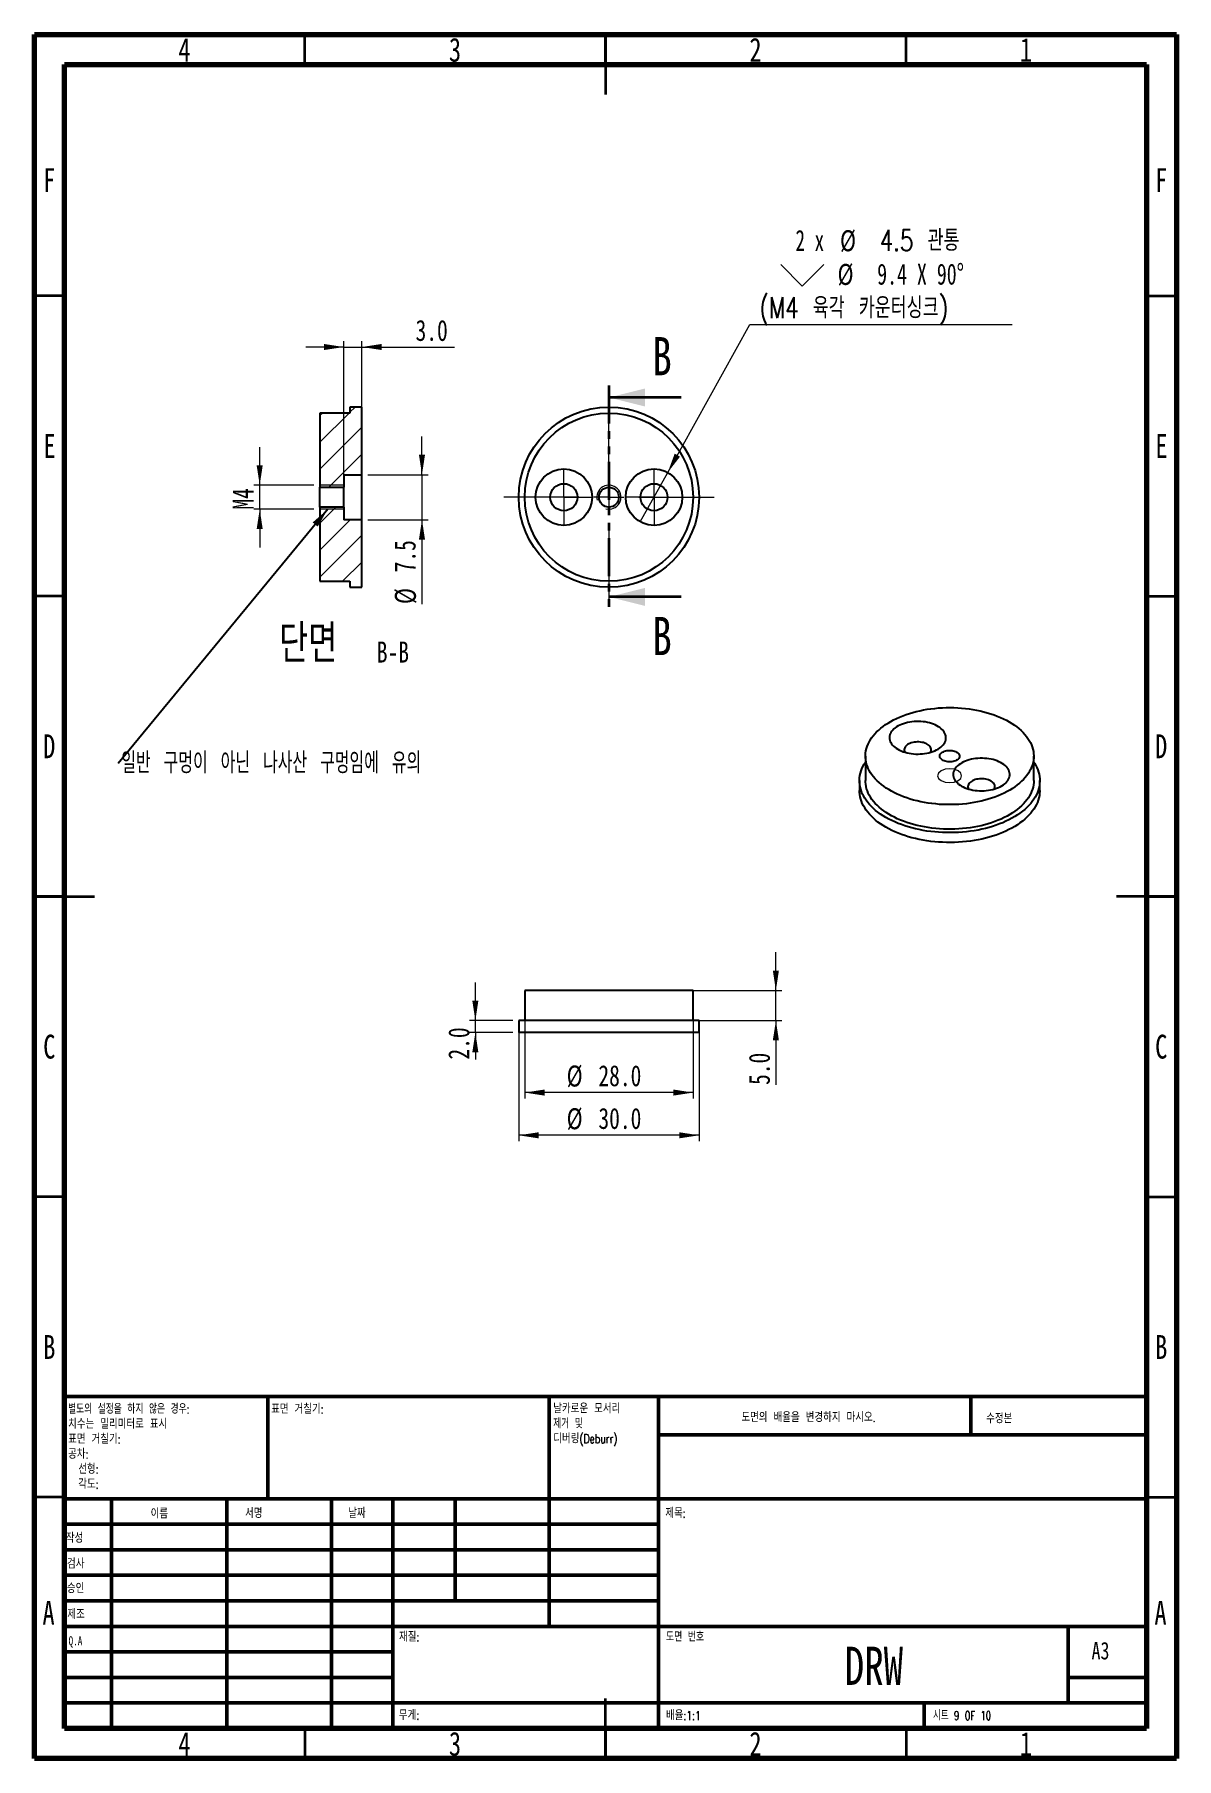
# Paper-space layout '시트9' of a CAD drawing. Header units: millimetres. Extents: x 15 to 205, y 5 to 292.
import ezdxf

# ---------------------------------------------------------------- set-up
doc = ezdxf.new("R2010")
doc.units = ezdxf.units.MM
doc.linetypes.add('PHANTOM', pattern=[12.7, 6.35, -1.27, 1.27, -1.27, 1.27, -1.27])
doc.styles.add('SLDTEXTSTYLE0', font='TXT', dxfattribs={"width": 0.75})
doc.styles.add('SLDTEXTSTYLE1', font='TXT', dxfattribs={"width": 0.75, "bigfont": 'bigfont'})
doc.styles.add('SLDTEXTSTYLE11', font='TXT', dxfattribs={"width": 0.690476, "bigfont": 'bigfont'})
doc.styles.add('SLDTEXTSTYLE2', font='TXT', dxfattribs={"width": 0.691176, "bigfont": 'bigfont'})
doc.styles.add('SLDTEXTSTYLE3', font='TXT', dxfattribs={"width": 0.6875, "bigfont": 'bigfont'})
doc.styles.add('SLDTEXTSTYLE4', font='TXT', dxfattribs={"width": 0.7, "bigfont": 'bigfont'})
doc.styles.add('SLDTEXTSTYLE5', font='TXT', dxfattribs={"width": 0.675, "bigfont": 'bigfont'})
doc.styles.add('SLDTEXTSTYLE6', font='TXT', dxfattribs={"width": 0.666667})
doc.styles.add('SLDTEXTSTYLE7', font='TXT', dxfattribs={"width": 0.694444})
doc.dimstyles.new('SLDDIMSTYLE0', dxfattribs={"dimtxt": 3.5, "dimasz": 3.302, "dimexe": 0, "dimexo": 0.0625, "dimgap": 0.875, "dimtad": 1, "dimdec": 1, "dimrnd": 1e-09, "dimzin": 4, "dimdsep": 46, "dimtxsty": 'SLDTEXTSTYLE0', "dimsah": 1, "dimcen": 0.09, "dimadec": 0, "dimazin": 1, "dimtfac": 1, "dimtdec": 1, "dimtofl": 0, "dimtmove": 0, "dimatfit": 3, "dimfxl": 0, "dimfrac": 2, "dimtolj": 1, "dimtzin": 12, "dimarcsym": 0})
doc.dimstyles.new('SLDDIMSTYLE11', dxfattribs={"dimtxt": 3.5, "dimasz": 3.302, "dimexe": 0, "dimexo": 0.0625, "dimgap": 0.875, "dimtad": 1, "dimdec": 1, "dimrnd": 1e-09, "dimzin": 12, "dimdsep": 46, "dimtxsty": 'SLDTEXTSTYLE0', "dimsah": 1, "dimcen": 0.09, "dimadec": 0, "dimazin": 3, "dimtfac": 1, "dimtdec": 1, "dimtofl": 0, "dimtmove": 0, "dimatfit": 3, "dimfxl": 0, "dimfrac": 2, "dimtolj": 1, "dimtzin": 12, "dimarcsym": 0})
doc.dimstyles.new('SLDDIMSTYLE12', dxfattribs={"dimtxt": 3.5, "dimasz": 3.302, "dimexe": 0, "dimexo": 0.0625, "dimgap": 0.875, "dimtad": 1, "dimdec": 1, "dimrnd": 1e-09, "dimzin": 12, "dimdsep": 46, "dimtxsty": 'SLDTEXTSTYLE0', "dimsah": 1, "dimcen": 0.09, "dimadec": 0, "dimazin": 3, "dimtfac": 1, "dimtdec": 1, "dimtmove": 0, "dimatfit": 0, "dimfxl": 0, "dimfrac": 2, "dimtolj": 1, "dimtzin": 12, "dimarcsym": 0})
doc.dimstyles.new('SLDDIMSTYLE13', dxfattribs={"dimtxt": 0.18, "dimasz": 3.302, "dimexe": 0, "dimexo": 0.0625, "dimgap": 0, "dimtad": 0, "dimtih": 1, "dimtoh": 1, "dimdec": 0, "dimrnd": 1e-09, "dimzin": 0, "dimdsep": 46, "dimtxsty": 'Standard', "dimsah": 1, "dimcen": 0.09, "dimadec": 0, "dimazin": 0, "dimtfac": 3.302, "dimtdec": 0, "dimtofl": 0, "dimtmove": 0, "dimatfit": 3, "dimfxl": 0, "dimfrac": 2, "dimtolj": 1, "dimtzin": 0, "dimarcsym": 0})
doc.dimstyles.new('SLDDIMSTYLE2', dxfattribs={"dimtxt": 3.5, "dimasz": 3.302, "dimexe": 0, "dimexo": 0.0625, "dimgap": 0.875, "dimtad": 0, "dimtih": 1, "dimtoh": 1, "dimdec": 1, "dimrnd": 1e-09, "dimzin": 12, "dimdsep": 46, "dimtxsty": 'SLDTEXTSTYLE0', "dimblk1": 'NONE', "dimsah": 1, "dimcen": 0, "dimadec": 0, "dimazin": 3, "dimtfac": 1, "dimtdec": 1, "dimtmove": 0, "dimatfit": 3, "dimldrblk": 'NONE', "dimfxl": 0, "dimfrac": 2, "dimtolj": 1, "dimtzin": 12, "dimarcsym": 0})
doc.dimstyles.new('SLDDIMSTYLE6', dxfattribs={"dimtxt": 3.5, "dimasz": 3.302, "dimexe": 0, "dimexo": 0.0625, "dimgap": 0.875, "dimtad": 1, "dimdec": 1, "dimrnd": 1e-09, "dimzin": 4, "dimdsep": 46, "dimtxsty": 'SLDTEXTSTYLE0', "dimsah": 1, "dimcen": 0.09, "dimadec": 0, "dimazin": 1, "dimtfac": 1, "dimtdec": 1, "dimtmove": 0, "dimatfit": 0, "dimfxl": 0, "dimfrac": 2, "dimtolj": 1, "dimtzin": 12, "dimarcsym": 0})

# ---------------------------------------------------------------- blocks, each defined once
blk = doc.blocks.new('SW_NOTE_0_16')
at = {"color": 0, "linetype": 'Continuous', "lineweight": 0, "char_height": 1.5, "attachment_point": 1}
for s, insert, style in [('별도의 설정을 하지 않은 경우:', (0, 1.93), 'SLDTEXTSTYLE2'), ('치수는 밀리미터로 표시', (0, -0.57), 'SLDTEXTSTYLE1'), ('표면 거칠기:', (0, -3.07), 'SLDTEXTSTYLE1'), ('공차:', (0, -5.57), 'SLDTEXTSTYLE1'), ('선형:', (1.69, -8.07), 'SLDTEXTSTYLE1'), ('각도:', (1.69, -10.57), 'SLDTEXTSTYLE1')]:
    blk.add_mtext(s, dxfattribs=dict(at, insert=insert, style=style))
blk = doc.blocks.new('SW_NOTE_0_17')
at = {"color": 0, "linetype": 'Continuous', "lineweight": 0, "char_height": 1.5, "attachment_point": 1}
for s, insert, style in [('날카로운 모서리', (0, 1.93), 'SLDTEXTSTYLE1'), ('제거 및', (0, -0.57), 'SLDTEXTSTYLE3'), ('디버링(Deburr)', (0, -3.07), 'SLDTEXTSTYLE1')]:
    blk.add_mtext(s, dxfattribs=dict(at, insert=insert, style=style))
blk = doc.blocks.new('_D_83')
at = {"color": 7, "linetype": 'Continuous', "lineweight": 0}
for p, q in [((88.35, 127.86), (88.35, 134.21)), ((94.57, 127.86), (87.35, 127.86)), ((88.35, 125.86), (88.35, 127.86)), ((94.57, 125.86), (87.35, 125.86)), ((88.35, 125.86), (88.35, 121.36))]:
    blk.add_line(p, q, dxfattribs=at)
at = {"color": 7, "linetype": 'Continuous', "lineweight": 18}
for points in [[(88.35, 127.86), (88.85, 131.16), (87.84, 131.16)], [(88.35, 125.86), (87.84, 122.56), (88.85, 122.56)]]:
    blk.add_solid(points, dxfattribs=at)
at = {"color": 7, "linetype": 'Continuous', "lineweight": 18, "insert": (83.84, 121.36), "char_height": 3.5, "attachment_point": 1, "rotation": 90, "style": 'SLDTEXTSTYLE0'}
blk.add_mtext('2.0', dxfattribs=at)
blk = doc.blocks.new('_D_84')
at = {"color": 7, "linetype": 'Continuous', "lineweight": 0}
for p, q in [((95.57, 126.86), (95.57, 107.75)), ((125.57, 126.86), (125.57, 107.75)), ((125.57, 108.75), (95.57, 108.75))]:
    blk.add_line(p, q, dxfattribs=at)
at = {"color": 7, "linetype": 'Continuous', "lineweight": 18}
for points in [[(95.57, 108.75), (98.87, 108.24), (98.87, 109.25)], [(125.57, 108.75), (122.27, 109.25), (122.27, 108.24)]]:
    blk.add_solid(points, dxfattribs=at)
at = {"color": 7, "linetype": 'Continuous', "lineweight": 18, "char_height": 3.5, "attachment_point": 1, "style": 'SLDTEXTSTYLE0'}
for s, insert in [('%%c', (103.54, 113.26)), ('30.0', (108.82, 113.31))]:
    blk.add_mtext(s, dxfattribs=dict(at, insert=insert))
blk = doc.blocks.new('_D_85')
at = {"color": 7, "linetype": 'Continuous', "lineweight": 0}
for p, q in [((96.57, 131.86), (96.57, 114.86)), ((124.57, 131.86), (124.57, 114.86)), ((124.57, 115.86), (96.57, 115.86))]:
    blk.add_line(p, q, dxfattribs=at)
at = {"color": 7, "linetype": 'Continuous', "lineweight": 18}
for points in [[(96.57, 115.86), (99.87, 115.35), (99.87, 116.37)], [(124.57, 115.86), (121.27, 116.37), (121.27, 115.35)]]:
    blk.add_solid(points, dxfattribs=at)
at = {"color": 7, "linetype": 'Continuous', "lineweight": 18, "char_height": 3.5, "attachment_point": 1, "style": 'SLDTEXTSTYLE0'}
for s, insert in [('%%c', (103.54, 120.37)), ('28.0', (108.82, 120.42))]:
    blk.add_mtext(s, dxfattribs=dict(at, insert=insert))
blk = doc.blocks.new('_D_86')
at = {"color": 7, "linetype": 'Continuous', "lineweight": 0}
for p, q in [((138.35, 132.86), (138.35, 139.21)), ((97.57, 132.86), (139.35, 132.86)), ((138.35, 127.86), (138.35, 132.86)), ((97.57, 127.86), (139.35, 127.86)), ((138.35, 127.86), (138.35, 117.13))]:
    blk.add_line(p, q, dxfattribs=at)
at = {"color": 7, "linetype": 'Continuous', "lineweight": 18}
for points in [[(138.35, 132.86), (138.85, 136.16), (137.84, 136.16)], [(138.35, 127.86), (137.84, 124.56), (138.85, 124.56)]]:
    blk.add_solid(points, dxfattribs=at)
at = {"color": 7, "linetype": 'Continuous', "lineweight": 18, "insert": (133.84, 117.13), "char_height": 3.5, "attachment_point": 1, "rotation": 90, "style": 'SLDTEXTSTYLE0'}
blk.add_mtext('5.0', dxfattribs=at)
blk = doc.blocks.new('SW_SYMBOL_HOLE_SINK')
at = {"color": 0, "linetype": 'Continuous', "lineweight": 18}
for p, q in [((0, 875), (800, 75)), ((800, 75), (1600, 875))]:
    blk.add_line(p, q, dxfattribs=at)
blk = doc.blocks.new('_D_87')
at = {"color": 7, "linetype": 'Continuous', "lineweight": 0}
for p, q in [((120.35, 219.08), (134.04, 243.74)), ((134.04, 243.74), (177.65, 243.74)), ((115.79, 210.87), (120.35, 219.08))]:
    blk.add_line(p, q, dxfattribs=at)
at = {"color": 7, "linetype": 'Continuous', "lineweight": 18}
blk.add_solid([(120.35, 219.08), (122.4, 221.72), (121.51, 222.22)], dxfattribs=at)
at = {"color": 7, "linetype": 'Continuous', "lineweight": 18, "xscale": 0.004470703125, "yscale": 0.004470703125, "zscale": 0.004470703125}
blk.add_blockref('SW_SYMBOL_HOLE_SINK', (139.16, 249.78), dxfattribs=at)
at = {"color": 7, "linetype": 'Continuous', "lineweight": 18, "char_height": 3.5, "attachment_point": 1}
for s, insert, style in [('2 x', (141.61, 259.47), 'SLDTEXTSTYLE6'), ('%%c', (149.02, 259.42), 'SLDTEXTSTYLE0'), ('4.5 관통', (155.61, 259.47), 'SLDTEXTSTYLE1'), ('%%c', (148.61, 253.81), 'SLDTEXTSTYLE0'), ('9.4 X 90°', (155.2, 253.86), 'SLDTEXTSTYLE7'), ('(M4 육각 카운터싱크)', (135.62, 248.25), 'SLDTEXTSTYLE1')]:
    blk.add_mtext(s, dxfattribs=dict(at, insert=insert, style=style))
blk = doc.blocks.new('_None')
blk = doc.blocks.new('SW_CENTERMARKSYMBOL_43')
at = {"color": 0, "linetype": 'Continuous', "lineweight": 18}
for p, q in [((0, 5), (0, 17.5)), ((-5, 0), (-17.5, 0)), ((0, 0), (-2.5, 0)), ((0, 0), (0, 2.5)), ((0, 0), (0, -2.5)), ((0, 0), (2.5, 0)), ((5, 0), (17.5, 0)), ((0, -5), (0, -17.5))]:
    blk.add_line(p, q, dxfattribs=at)
blk = doc.blocks.new('SW_CENTERMARKSYMBOL_44')
at = {"color": 0, "linetype": 'Continuous', "lineweight": 18}
for p, q in [((0, 2.5), (0, 4.75)), ((-2.5, 0), (-4.75, 0)), ((0, 0), (-2.5, 0)), ((0, 0), (0, 2.5)), ((0, 0), (0, -2.5)), ((0, 0), (2.5, 0)), ((2.5, 0), (4.75, 0)), ((0, -2.5), (0, -4.75))]:
    blk.add_line(p, q, dxfattribs=at)
blk = doc.blocks.new('SW_CENTERMARKSYMBOL_45')
at = {"color": 0, "linetype": 'Continuous', "lineweight": 18}
for p, q in [((0, 2.5), (0, 4.75)), ((-2.5, 0), (-4.75, 0)), ((0, 0), (-2.5, 0)), ((0, 0), (0, 2.5)), ((0, 0), (0, -2.5)), ((0, 0), (2.5, 0)), ((2.5, 0), (4.75, 0)), ((0, -2.5), (0, -4.75))]:
    blk.add_line(p, q, dxfattribs=at)
blk = doc.blocks.new('_D_88')
at = {"color": 7, "linetype": 'Continuous', "lineweight": 0}
for p, q in [((79.47, 218.72), (79.47, 225.07)), ((70.47, 218.72), (80.47, 218.72)), ((79.47, 218.72), (79.47, 211.22)), ((70.47, 211.22), (80.47, 211.22)), ((79.47, 211.22), (79.47, 197.19))]:
    blk.add_line(p, q, dxfattribs=at)
at = {"color": 7, "linetype": 'Continuous', "lineweight": 18}
for points in [[(79.47, 218.72), (79.97, 222.03), (78.96, 222.03)], [(79.47, 211.22), (78.96, 207.92), (79.97, 207.92)]]:
    blk.add_solid(points, dxfattribs=at)
at = {"color": 7, "linetype": 'Continuous', "lineweight": 18, "char_height": 3.5, "attachment_point": 1, "rotation": 90, "style": 'SLDTEXTSTYLE0'}
for s, insert in [('7.5', (74.9, 202.46)), ('%%c', (74.95, 197.19))]:
    blk.add_mtext(s, dxfattribs=dict(at, insert=insert))
blk = doc.blocks.new('_D_89')
at = {"color": 7, "linetype": 'Continuous', "lineweight": 0}
for p, q in [((66.47, 239.97), (60.12, 239.97)), ((66.47, 214.32), (66.47, 240.97)), ((66.47, 239.97), (69.47, 239.97)), ((69.47, 213.72), (69.47, 240.97)), ((69.47, 239.97), (84.87, 239.97))]:
    blk.add_line(p, q, dxfattribs=at)
at = {"color": 7, "linetype": 'Continuous', "lineweight": 18}
for points in [[(66.47, 239.97), (63.16, 240.48), (63.16, 239.47)], [(69.47, 239.97), (72.77, 239.47), (72.77, 240.48)]]:
    blk.add_solid(points, dxfattribs=at)
at = {"color": 7, "linetype": 'Continuous', "lineweight": 18, "insert": (78.4, 244.49), "char_height": 3.5, "attachment_point": 1, "style": 'SLDTEXTSTYLE0'}
blk.add_mtext('3.0', dxfattribs=at)
blk = doc.blocks.new('_D_90')
at = {"color": 7, "linetype": 'Continuous', "lineweight": 0}
for p, q in [((52.47, 216.97), (52.47, 223.32)), ((61.47, 216.97), (51.47, 216.97)), ((52.47, 212.97), (52.47, 216.97)), ((61.47, 212.97), (51.47, 212.97)), ((52.47, 212.97), (52.47, 206.62))]:
    blk.add_line(p, q, dxfattribs=at)
at = {"color": 7, "linetype": 'Continuous', "lineweight": 18}
for points in [[(52.47, 216.97), (52.97, 220.28), (51.96, 220.28)], [(52.47, 212.97), (51.96, 209.67), (52.97, 209.67)]]:
    blk.add_solid(points, dxfattribs=at)
at = {"color": 7, "linetype": 'Continuous', "lineweight": 18, "insert": (47.95, 212.9), "char_height": 3.5, "attachment_point": 1, "rotation": 90, "style": 'SLDTEXTSTYLE0'}
blk.add_mtext('M4', dxfattribs=at)
blk = doc.blocks.new('SW_NOTE_0_18')
at = {"color": 0, "linetype": 'Continuous', "lineweight": 0, "attachment_point": 2}
for s, insert, char_height, style in [('단면', (6.75, 8.19), 6.35, 'SLDTEXTSTYLE1'), ('B-B', (20.84, 5.35), 3.5, 'SLDTEXTSTYLE0')]:
    blk.add_mtext(s, dxfattribs=dict(at, insert=insert, char_height=char_height, style=style))
blk = doc.blocks.new('SW_NOTE_0_19')
at = {"color": 0, "linetype": 'Continuous', "lineweight": 0, "insert": (0.52, 1.84), "char_height": 3.5, "attachment_point": 1, "style": 'SLDTEXTSTYLE11'}
blk.add_mtext('일반 구멍이 아닌 나사산 구멍임에 유의', dxfattribs=at)

psp = doc.layouts.new('시트9')

# ---------------------------------------------------------------- hatches: boundary and pattern name
at = {"linetype": 'Continuous', "lineweight": 18}
h = psp.add_hatch(dxfattribs=at)
h.set_pattern_fill('ANSI31', angle=3e-322, style=0)
h.paths.add_polyline_path([(66.47, 218.72), (69.47, 218.72), (69.47, 229.97), (67.47, 229.97), (67.47, 228.97), (62.47, 228.97), (62.47, 216.62), (66.47, 216.62)], flags=0)
h = psp.add_hatch(dxfattribs=at)
h.set_pattern_fill('ANSI31', angle=3e-322, style=0)
h.paths.add_polyline_path([(67.47, 199.97), (69.47, 199.97), (69.47, 211.22), (66.47, 211.22), (66.47, 213.32), (62.47, 213.32), (62.47, 200.97), (67.47, 200.97)], flags=0)

# ---------------------------------------------------------------- linework, layer by layer
at = {"color": 7, "linetype": 'Continuous', "lineweight": 70}
for p, q in [((15, 5), (15, 292)), ((15, 292), (205, 292)), ((205, 292), (205, 5)), ((20, 10), (20, 287)), ((20, 287), (200, 287)), ((200, 287), (200, 10)), ((200, 10), (20, 10)), ((205, 5), (15, 5))]:
    psp.add_line(p, q, dxfattribs=at)
at = {"color": 7, "linetype": 'Continuous', "lineweight": 35}
for p, q in [((60, 287), (60, 292)), ((110, 292), (110, 282)), ((110, 287), (110, 292)), ((160, 287), (160, 292)), ((20, 248.5), (15, 248.5)), ((200, 248.5), (205, 248.5)), ((122.57, 231.57), (110.57, 231.57)), ((20, 198.5), (15, 198.5)), ((122.57, 198.37), (110.57, 198.37)), ((200, 198.5), (205, 198.5)), ((15, 148.5), (25, 148.5)), ((20, 148.5), (15, 148.5)), ((205, 148.5), (195, 148.5)), ((200, 148.5), (205, 148.5)), ((20, 98.5), (15, 98.5)), ((200, 98.5), (205, 98.5)), ((20, 48.5), (15, 48.5)), ((200, 48.5), (205, 48.5)), ((110, 5), (110, 15)), ((60, 10), (60, 5)), ((110, 10), (110, 5)), ((160, 10), (160, 5))]:
    psp.add_line(p, q, dxfattribs=at)
at = {"color": 7, "linetype": 'PHANTOM', "lineweight": 35}
psp.add_line((110.57, 233.57), (110.57, 196.37), dxfattribs=at)
at = {"color": 7, "linetype": 'Continuous', "lineweight": 25}
for p, q in [((69.47, 229.97), (67.47, 229.97)), ((67.47, 229.97), (67.47, 228.97)), ((69.47, 218.72), (69.47, 229.97)), ((62.47, 228.97), (62.47, 216.62)), ((67.47, 228.97), (62.47, 228.97)), ((66.47, 218.72), (69.47, 218.72)), ((66.47, 218.72), (66.47, 216.62)), ((69.47, 211.22), (69.47, 218.72)), ((62.47, 216.62), (66.47, 216.62)), ((62.47, 213.32), (62.47, 216.62)), ((66.47, 213.32), (66.47, 216.62)), ((62.47, 213.32), (62.47, 200.97)), ((66.47, 213.32), (62.47, 213.32)), ((66.47, 213.32), (66.47, 211.22)), ((69.47, 211.22), (66.47, 211.22)), ((69.47, 199.97), (69.47, 211.22)), ((62.47, 200.97), (67.47, 200.97)), ((67.47, 200.97), (67.47, 199.97)), ((67.47, 199.97), (69.47, 199.97)), ((153.25, 171.87), (153.25, 167.79)), ((181.25, 167.79), (181.25, 171.87)), ((152.25, 167.79), (152.25, 166.15)), ((182.25, 166.15), (182.25, 167.79)), ((96.57, 132.86), (96.57, 127.86)), ((124.57, 132.86), (96.57, 132.86)), ((124.57, 127.86), (124.57, 132.86)), ((95.57, 127.86), (95.57, 125.86)), ((125.57, 127.86), (95.57, 127.86)), ((125.57, 125.86), (125.57, 127.86)), ((125.57, 125.86), (95.57, 125.86))]:
    psp.add_line(p, q, dxfattribs=at)
at = {"color": 7, "linetype": 'Continuous', "lineweight": 18}
for p, q in [((66.47, 216.97), (62.47, 216.97)), ((66.47, 212.97), (62.47, 212.97))]:
    psp.add_line(p, q, dxfattribs=at)
at = {"color": 7, "linetype": 'Continuous', "lineweight": 50}
for p, q in [((20, 65.25), (200, 65.25)), ((20, 65.25), (20, 10)), ((53.8, 48.25), (53.8, 65.25)), ((100.6, 65.25), (100.6, 27)), ((118.8, 65.25), (118.8, 10)), ((170.8, 58.88), (170.8, 65.25)), ((200, 58.88), (118.8, 58.88)), ((200, 48.25), (20, 48.25)), ((27.8, 48.25), (27.8, 10)), ((46.99, 48.25), (46.99, 10)), ((64.4, 48.25), (64.4, 10)), ((74.6, 10), (74.6, 48.25)), ((85, 31.25), (85, 48.25)), ((118.8, 44), (20, 44)), ((118.8, 39.75), (20, 39.75)), ((118.8, 35.5), (20, 35.5)), ((118.8, 31.25), (20, 31.25)), ((74.6, 27), (20, 27)), ((74.6, 27), (200, 27)), ((187, 14.25), (187, 27)), ((74.6, 22.75), (20, 22.75)), ((74.6, 18.5), (20, 18.5)), ((200, 18.5), (187, 18.5)), ((20, 14.25), (200, 14.25)), ((163, 10), (163, 14.25))]:
    psp.add_line(p, q, dxfattribs=at)
at = {"color": 7, "linetype": 'Continuous', "lineweight": 25, "flags": 128}
for points in [[(177.15, 177.58), (177.59, 177.31), (178.02, 177.04), (178.42, 176.74), (178.79, 176.44), (179.14, 176.13), (179.47, 175.81), (179.77, 175.49), (180.04, 175.15), (180.29, 174.81), (180.51, 174.46), (180.7, 174.11), (180.87, 173.75), (181, 173.39), (181.11, 173.02), (181.19, 172.65), (181.23, 172.28), (181.25, 171.91), (181.24, 171.54), (181.2, 171.17), (181.13, 170.81), (181.03, 170.44), (180.9, 170.08), (180.75, 169.72), (180.56, 169.36), (180.35, 169.01), (180.11, 168.67), (179.84, 168.33), (179.55, 168), (179.23, 167.68), (178.88, 167.37), (178.51, 167.07), (178.12, 166.77), (177.7, 166.49), (177.26, 166.22), (176.81, 165.96), (176.33, 165.71), (175.83, 165.48), (175.31, 165.26), (174.78, 165.05), (174.23, 164.86), (173.66, 164.68), (173.09, 164.52), (172.5, 164.37), (171.9, 164.24), (171.29, 164.13), (170.67, 164.03), (170.04, 163.95), (169.41, 163.88), (168.77, 163.83), (168.13, 163.8), (167.49, 163.79), (166.85, 163.79), (166.21, 163.81), (165.57, 163.84), (164.94, 163.9), (164.3, 163.97), (163.68, 164.05), (163.06, 164.16), (162.46, 164.28), (161.86, 164.41), (161.27, 164.56), (160.7, 164.73), (160.14, 164.91), (159.59, 165.1), (159.06, 165.31), (158.55, 165.54), (158.06, 165.77), (157.58, 166.02), (157.13, 166.29), (156.7, 166.56), (156.28, 166.84), (155.9, 167.14), (155.53, 167.45), (155.2, 167.76), (154.88, 168.08), (154.59, 168.42), (154.33, 168.75), (154.1, 169.1), (153.89, 169.45), (153.72, 169.81), (153.57, 170.17), (153.44, 170.53), (153.35, 170.9), (153.29, 171.27), (153.26, 171.64), (153.25, 172.01), (153.28, 172.38), (153.33, 172.75), (153.42, 173.11), (153.53, 173.48), (153.68, 173.84), (153.85, 174.2), (154.05, 174.55), (154.27, 174.9), (154.53, 175.24), (154.81, 175.57), (155.11, 175.9), (155.45, 176.21), (155.8, 176.52), (156.19, 176.82), (156.59, 177.11), (157.02, 177.38), (157.47, 177.65), (157.94, 177.9), (158.42, 178.14), (158.93, 178.37), (159.46, 178.58), (160, 178.78), (160.56, 178.97), (161.13, 179.14), (161.71, 179.29), (162.3, 179.43), (162.91, 179.55), (163.53, 179.66), (164.15, 179.75), (164.78, 179.82), (165.41, 179.88), (166.05, 179.92), (166.69, 179.94), (167.33, 179.95), (167.97, 179.94), (168.61, 179.91), (169.25, 179.87), (169.88, 179.81), (170.51, 179.73), (171.13, 179.63), (171.75, 179.52), (172.35, 179.4), (172.94, 179.25), (173.52, 179.09), (174.09, 178.92), (174.64, 178.73), (175.18, 178.53), (175.7, 178.31), (176.2, 178.08), (176.69, 177.84), (177.15, 177.58)], [(158.63, 173.01), (158.9, 172.86), (159.19, 172.73), (159.5, 172.61), (159.83, 172.51), (160.17, 172.42), (160.52, 172.34), (160.88, 172.29), (161.25, 172.25), (161.62, 172.22), (162, 172.22), (162.37, 172.23), (162.74, 172.25), (163.1, 172.3), (163.46, 172.36), (163.81, 172.44), (164.15, 172.53), (164.47, 172.64), (164.78, 172.76), (165.07, 172.9), (165.34, 173.05), (165.59, 173.21), (165.81, 173.38), (166.01, 173.57), (166.19, 173.76), (166.33, 173.95), (166.45, 174.16), (166.55, 174.37), (166.61, 174.58), (166.64, 174.79), (166.65, 175.01), (166.62, 175.23), (166.57, 175.44), (166.48, 175.65), (166.37, 175.85), (166.23, 176.05), (166.06, 176.25), (165.86, 176.43), (165.64, 176.61), (165.4, 176.77), (165.14, 176.92), (164.85, 177.06), (164.55, 177.19), (164.23, 177.3), (163.9, 177.4), (163.55, 177.48), (163.2, 177.55), (162.83, 177.59), (162.46, 177.63), (162.09, 177.64), (161.72, 177.64), (161.34, 177.62), (160.97, 177.58), (160.61, 177.53), (160.26, 177.46), (159.92, 177.38), (159.59, 177.27), (159.27, 177.16), (158.97, 177.03), (158.69, 176.89), (158.43, 176.73), (158.2, 176.56), (157.98, 176.39), (157.8, 176.2), (157.63, 176.01), (157.5, 175.8), (157.39, 175.6), (157.32, 175.39), (157.27, 175.17), (157.25, 174.96), (157.26, 174.74), (157.3, 174.53), (157.37, 174.31), (157.47, 174.11), (157.6, 173.9), (157.75, 173.71), (157.93, 173.52), (158.14, 173.34), (158.37, 173.17), (158.63, 173.01)], [(164.08, 172.51), (164.12, 172.59), (164.17, 172.74), (164.2, 172.89), (164.19, 173.04), (164.15, 173.19), (164.08, 173.34), (163.99, 173.48), (163.86, 173.61), (163.71, 173.73), (163.54, 173.85), (163.34, 173.95), (163.13, 174.03), (162.9, 174.11), (162.66, 174.16), (162.4, 174.2), (162.14, 174.22), (161.88, 174.23), (161.62, 174.21), (161.37, 174.18), (161.12, 174.14), (160.88, 174.07), (160.66, 173.99), (160.45, 173.9), (160.27, 173.79), (160.11, 173.67), (159.97, 173.55), (159.86, 173.41), (159.78, 173.27), (159.72, 173.12), (159.7, 172.97), (159.71, 172.82), (159.75, 172.67), (159.81, 172.52), (159.82, 172.51)], [(168.42, 172.54), (168.56, 172.45), (168.69, 172.34), (168.78, 172.23), (168.85, 172.1), (168.89, 171.98), (168.9, 171.85), (168.88, 171.73), (168.84, 171.6), (168.76, 171.48), (168.66, 171.37), (168.53, 171.27), (168.38, 171.17), (168.21, 171.09), (168.02, 171.03), (167.82, 170.97), (167.61, 170.94), (167.39, 170.92), (167.17, 170.92), (166.95, 170.93), (166.74, 170.96), (166.53, 171.01), (166.34, 171.07), (166.17, 171.15), (166.01, 171.24), (165.88, 171.34), (165.77, 171.45), (165.68, 171.57), (165.63, 171.69), (165.6, 171.82), (165.61, 171.95), (165.64, 172.07), (165.7, 172.2), (165.79, 172.31), (165.91, 172.42), (166.05, 172.52), (166.21, 172.61), (166.39, 172.68), (166.58, 172.74), (166.79, 172.78), (167, 172.81), (167.22, 172.82), (167.44, 172.81), (167.66, 172.79), (167.87, 172.75), (168.07, 172.7), (168.25, 172.63), (168.42, 172.54)], [(181.25, 170.89), (181.38, 170.7), (181.59, 170.33), (181.77, 169.96), (181.92, 169.59), (182.05, 169.22), (182.14, 168.84), (182.21, 168.46), (182.24, 168.07), (182.25, 167.69), (182.23, 167.31), (182.18, 166.92), (182.1, 166.54), (181.99, 166.17), (181.85, 165.79), (181.68, 165.42), (181.49, 165.05), (181.26, 164.69), (181.01, 164.34), (180.74, 163.99), (180.43, 163.65), (180.1, 163.32), (179.75, 162.99), (179.37, 162.68), (178.96, 162.38), (178.54, 162.08), (178.09, 161.8), (177.62, 161.53), (177.13, 161.27), (176.62, 161.02), (176.1, 160.79), (175.55, 160.57), (174.99, 160.37), (174.41, 160.18), (173.82, 160), (173.22, 159.84), (172.61, 159.7), (171.98, 159.57), (171.35, 159.45), (170.71, 159.36), (170.06, 159.28), (169.4, 159.22), (168.74, 159.17), (168.08, 159.14), (167.42, 159.13), (166.75, 159.13), (166.09, 159.15), (165.43, 159.19), (164.77, 159.24), (164.12, 159.32), (163.48, 159.4), (162.84, 159.51), (162.21, 159.63), (161.59, 159.77), (160.98, 159.92), (160.38, 160.09), (159.8, 160.27), (159.23, 160.47), (158.68, 160.68), (158.14, 160.91), (157.62, 161.14), (157.12, 161.4), (156.65, 161.66), (156.19, 161.94), (155.75, 162.23), (155.33, 162.53), (154.94, 162.84), (154.58, 163.16), (154.23, 163.48), (153.92, 163.82), (153.63, 164.16), (153.36, 164.52), (153.13, 164.87), (152.92, 165.24), (152.73, 165.61), (152.58, 165.98), (152.46, 166.35), (152.36, 166.73), (152.3, 167.12), (152.26, 167.5), (152.25, 167.88), (152.27, 168.26), (152.33, 168.65), (152.41, 169.03), (152.52, 169.4), (152.65, 169.78), (152.82, 170.15), (153.02, 170.52), (153.24, 170.88), (153.25, 170.89)], [(169.23, 166.89), (169.51, 166.74), (169.8, 166.61), (170.11, 166.49), (170.44, 166.38), (170.78, 166.29), (171.13, 166.22), (171.49, 166.16), (171.86, 166.12), (172.23, 166.1), (172.6, 166.09), (172.98, 166.1), (173.35, 166.13), (173.71, 166.18), (174.07, 166.24), (174.42, 166.32), (174.76, 166.41), (175.08, 166.52), (175.39, 166.64), (175.67, 166.78), (175.94, 166.93), (176.19, 167.09), (176.42, 167.26), (176.62, 167.44), (176.79, 167.63), (176.94, 167.83), (177.06, 168.03), (177.15, 168.24), (177.22, 168.46), (177.25, 168.67), (177.25, 168.89), (177.23, 169.1), (177.17, 169.32), (177.09, 169.53), (176.97, 169.73), (176.83, 169.93), (176.66, 170.12), (176.47, 170.31), (176.25, 170.48), (176.01, 170.65), (175.74, 170.8), (175.46, 170.94), (175.16, 171.07), (174.84, 171.18), (174.5, 171.28), (174.16, 171.36), (173.8, 171.42), (173.44, 171.47), (173.07, 171.5), (172.7, 171.52), (172.32, 171.52), (171.95, 171.5), (171.58, 171.46), (171.22, 171.41), (170.87, 171.34), (170.52, 171.25), (170.19, 171.15), (169.88, 171.04), (169.58, 170.91), (169.3, 170.76), (169.04, 170.61), (168.8, 170.44), (168.59, 170.26), (168.4, 170.08), (168.24, 169.88), (168.11, 169.68), (168, 169.47), (167.92, 169.26), (167.87, 169.05), (167.86, 168.83), (167.87, 168.62), (167.91, 168.4), (167.98, 168.19), (168.08, 167.98), (168.2, 167.78), (168.36, 167.58), (168.54, 167.4), (168.75, 167.22), (168.98, 167.05), (169.23, 166.89)], [(181.25, 167.79), (181.24, 167.46), (181.2, 167.09), (181.13, 166.72), (181.03, 166.36), (180.9, 165.99), (180.75, 165.63), (180.56, 165.28), (180.35, 164.93), (180.11, 164.59), (179.84, 164.25), (179.55, 163.92), (179.23, 163.6), (178.88, 163.29), (178.51, 162.98), (178.12, 162.69), (177.7, 162.41), (177.26, 162.14), (176.81, 161.88), (176.33, 161.63), (175.83, 161.4), (175.31, 161.18), (174.78, 160.97), (174.23, 160.78), (173.66, 160.6), (173.09, 160.44), (172.5, 160.29), (171.9, 160.16), (171.29, 160.05), (170.67, 159.95), (170.04, 159.87), (169.41, 159.8), (168.77, 159.75), (168.13, 159.72), (167.49, 159.7), (166.85, 159.71), (166.21, 159.73), (165.57, 159.76), (164.94, 159.81), (164.3, 159.88), (163.68, 159.97), (163.06, 160.07), (162.46, 160.19), (161.86, 160.33), (161.27, 160.48), (160.7, 160.64), (160.14, 160.82), (159.59, 161.02), (159.06, 161.23), (158.55, 161.45), (158.06, 161.69), (157.58, 161.94), (157.13, 162.2), (156.7, 162.48), (156.28, 162.76), (155.9, 163.06), (155.53, 163.36), (155.2, 163.68), (154.88, 164), (154.59, 164.33), (154.33, 164.67), (154.1, 165.02), (153.89, 165.37), (153.72, 165.72), (153.57, 166.08), (153.44, 166.45), (153.35, 166.81), (153.29, 167.18), (153.26, 167.55), (153.25, 167.79)], [(174.69, 166.39), (174.73, 166.47), (174.78, 166.62), (174.8, 166.77), (174.8, 166.92), (174.76, 167.07), (174.69, 167.21), (174.59, 167.35), (174.47, 167.49), (174.32, 167.61), (174.15, 167.72), (173.95, 167.82), (173.74, 167.91), (173.51, 167.98), (173.26, 168.04), (173.01, 168.08), (172.75, 168.1), (172.49, 168.1), (172.23, 168.09), (171.97, 168.06), (171.72, 168.01), (171.49, 167.95), (171.26, 167.87), (171.06, 167.78), (170.87, 167.67), (170.71, 167.55), (170.57, 167.42), (170.46, 167.29), (170.38, 167.14), (170.33, 166.99), (170.31, 166.84), (170.31, 166.69), (170.35, 166.54), (170.42, 166.4), (170.42, 166.39)], [(182.25, 166.15), (182.25, 166.06), (182.23, 165.67), (182.18, 165.29), (182.1, 164.91), (181.99, 164.53), (181.85, 164.16), (181.68, 163.79), (181.49, 163.42), (181.26, 163.06), (181.01, 162.71), (180.74, 162.36), (180.43, 162.02), (180.1, 161.68), (179.75, 161.36), (179.37, 161.05), (178.96, 160.74), (178.54, 160.45), (178.09, 160.17), (177.62, 159.9), (177.13, 159.64), (176.62, 159.39), (176.1, 159.16), (175.55, 158.94), (174.99, 158.73), (174.41, 158.54), (173.82, 158.37), (173.22, 158.21), (172.61, 158.06), (171.98, 157.93), (171.35, 157.82), (170.71, 157.73), (170.06, 157.65), (169.4, 157.58), (168.74, 157.54), (168.08, 157.51), (167.42, 157.49), (166.75, 157.5), (166.09, 157.52), (165.43, 157.56), (164.77, 157.61), (164.12, 157.68), (163.48, 157.77), (162.84, 157.88), (162.21, 158), (161.59, 158.13), (160.98, 158.29), (160.38, 158.45), (159.8, 158.64), (159.23, 158.83), (158.68, 159.05), (158.14, 159.27), (157.62, 159.51), (157.12, 159.76), (156.65, 160.03), (156.19, 160.31), (155.75, 160.59), (155.33, 160.89), (154.94, 161.2), (154.58, 161.52), (154.23, 161.85), (153.92, 162.19), (153.63, 162.53), (153.36, 162.88), (153.13, 163.24), (152.92, 163.6), (152.73, 163.97), (152.58, 164.35), (152.46, 164.72), (152.36, 165.1), (152.3, 165.48), (152.26, 165.86), (152.25, 166.15)]]:
    psp.add_lwpolyline(points, dxfattribs=at)
at = {"color": 7, "linetype": 'Continuous', "lineweight": 18, "flags": 128}
psp.add_lwpolyline([(168.67, 169.42), (168.02, 169.67), (167.25, 169.76), (166.49, 169.67), (165.84, 169.42), (165.4, 169.04), (165.25, 168.6), (165.4, 168.16), (165.84, 167.79), (166.49, 167.54), (167.25, 167.45), (168.02, 167.54), (168.67, 167.79), (169.1, 168.16), (169.25, 168.6), (169.1, 169.04), (168.67, 169.42)], dxfattribs=at)
at = {"color": 7, "linetype": 'Continuous', "lineweight": 25}
for centre, radius in [((110.57, 214.97), 15), ((110.57, 214.97), 14), ((103.07, 214.97), 4.7), ((118.07, 214.97), 4.7), ((103.07, 214.97), 2.25), ((110.57, 214.97), 1.65), ((118.07, 214.97), 2.25)]:
    psp.add_circle(centre, radius, dxfattribs=at)
at = {"color": 7, "linetype": 'Continuous', "lineweight": 18}
psp.add_arc((110.57, 214.97), 2, 255, 195, dxfattribs=at)
at = {"color": 7, "linetype": 'Continuous', "lineweight": 35}
for points in [[(110.57, 231.57), (116.57, 230.07), (116.57, 233.07)], [(110.57, 198.37), (116.57, 196.87), (116.57, 199.87)]]:
    psp.add_solid(points, dxfattribs=at)

# ---------------------------------------------------------------- block references
at = {"color": 7, "linetype": 'Continuous', "lineweight": 0}
for name, p in [('SW_CENTERMARKSYMBOL_43', (110.57, 214.97)), ('SW_CENTERMARKSYMBOL_45', (103.07, 214.97)), ('SW_CENTERMARKSYMBOL_44', (118.07, 214.97)), ('SW_NOTE_0_18', (53.79, 185.59)), ('SW_NOTE_0_19', (28.92, 170.66)), ('SW_NOTE_0_16', (20.59, 61.99)), ('SW_NOTE_0_17', (101.31, 62.07))]:
    psp.add_blockref(name, p, dxfattribs=at)

# ---------------------------------------------------------------- texts
for s, insert, char_height, attachment_point, style in [('4', (39.96, 291.44), 3.97, 2, 'SLDTEXTSTYLE0'), ('3', (84.96, 291.44), 3.97, 2, 'SLDTEXTSTYLE0'), ('2', (134.96, 291.44), 3.97, 2, 'SLDTEXTSTYLE0'), ('1', (179.96, 291.44), 3.97, 2, 'SLDTEXTSTYLE0'), ('F', (17.46, 269.74), 3.97, 2, 'SLDTEXTSTYLE0'), ('F', (202.46, 269.74), 3.97, 2, 'SLDTEXTSTYLE0'), ('E', (17.51, 225.49), 3.97, 2, 'SLDTEXTSTYLE0'), ('E', (202.51, 225.49), 3.97, 2, 'SLDTEXTSTYLE0'), ('D', (17.45, 175.49), 3.97, 2, 'SLDTEXTSTYLE0'), ('D', (202.45, 175.49), 3.97, 2, 'SLDTEXTSTYLE0'), ('C', (17.46, 125.49), 3.97, 2, 'SLDTEXTSTYLE0'), ('C', (202.46, 125.49), 3.97, 2, 'SLDTEXTSTYLE0'), ('B', (17.47, 75.49), 3.97, 2, 'SLDTEXTSTYLE0'), ('B', (202.47, 75.49), 3.97, 2, 'SLDTEXTSTYLE0'), ('표면 거칠기:', (54.37, 63.92), 1.5, 1, 'SLDTEXTSTYLE1'), ('도면의 배율을 변경하지 마시오.', (132.61, 62.53), 1.5, 1, 'SLDTEXTSTYLE1'), ('수정본', (173.33, 62.33), 1.5, 1, 'SLDTEXTSTYLE1'), ('이름', (34.32, 46.5), 1.5, 1, 'SLDTEXTSTYLE1'), ('서명', (50.03, 46.56), 1.5, 1, 'SLDTEXTSTYLE1'), ('날짜', (67.21, 46.58), 1.5, 1, 'SLDTEXTSTYLE1'), ('제목:', (119.96, 46.58), 1.5, 1, 'SLDTEXTSTYLE1'), ('작성', (20.21, 42.43), 1.5, 1, 'SLDTEXTSTYLE1'), ('검사', (20.41, 38.15), 1.5, 1, 'SLDTEXTSTYLE1'), ('승인', (20.4, 34.06), 1.5, 1, 'SLDTEXTSTYLE1'), ('A', (17.34, 31.24), 3.97, 2, 'SLDTEXTSTYLE0'), ('제조', (20.46, 29.73), 1.5, 1, 'SLDTEXTSTYLE1'), ('A', (202.34, 31.24), 3.97, 2, 'SLDTEXTSTYLE0'), ('재질:', (75.65, 25.99), 1.5, 1, 'SLDTEXTSTYLE1'), ('도면 번호', (120.07, 25.99), 1.5, 1, 'SLDTEXTSTYLE4'), ('Q.A', (20.67, 25.35), 1.5, 1, 'SLDTEXTSTYLE0'), ('DRW', (154.66, 23.61), 6.35, 2, 'SLDTEXTSTYLE0'), ('A3', (190.87, 24.41), 2.91, 1, 'SLDTEXTSTYLE0'), ('무게:', (75.62, 12.95), 1.499, 1, 'SLDTEXTSTYLE1'), ('배율:1:1', (120.07, 12.9), 1.5, 1, 'SLDTEXTSTYLE1'), ('시트 9 OF 10', (164.48, 12.9), 1.5, 1, 'SLDTEXTSTYLE5'), ('4', (39.96, 9.44), 3.97, 2, 'SLDTEXTSTYLE0'), ('3', (84.96, 9.44), 3.97, 2, 'SLDTEXTSTYLE0'), ('2', (134.96, 9.44), 3.97, 2, 'SLDTEXTSTYLE0'), ('1', (179.96, 9.44), 3.97, 2, 'SLDTEXTSTYLE0')]:
    psp.add_mtext(s, dxfattribs=dict(at, insert=insert, char_height=char_height, attachment_point=attachment_point, style=style))
at = {"color": 7, "linetype": 'Continuous', "char_height": 6.35, "attachment_point": 1, "style": 'SLDTEXTSTYLE0'}
for insert in [(117.79, 241.62), (117.79, 195.03)]:
    psp.add_mtext('B', dxfattribs=dict(at, insert=insert))

# ---------------------------------------------------------------- dimensions: what is measured, and where the dimension line sits
at = {"color": 7, "linetype": 'Continuous', "lineweight": 18}
dim = psp.add_diameter_dim_2p(p1=(115.79, 210.87), p2=(120.35, 219.08), text='2 x <> 관통\\P{\\fGDT;w}%%c 9.4 X 90°\\P(M4 육각 카운터싱크)', dimstyle='SLDDIMSTYLE2', dxfattribs=at)
dim.commit()
dim.dimension.update_dxf_attribs({"geometry": '_D_87', "text_midpoint": (156.64, 252.13), "dimtype": 163})
dim = psp.add_linear_dim(base=(69.47, 239.97), p1=(66.47, 213.32), p2=(69.47, 212.72), dimstyle='SLDDIMSTYLE6', dxfattribs=at)
dim.commit()
dim.dimension.update_dxf_attribs({"geometry": '_D_89', "text_midpoint": (81.63, 239.97), "dimtype": 160})
for base, p1, p2, text, dimstyle, picture, middle in [((79.47, 211.22), (69.47, 218.72), (69.47, 211.22), '%%c<>', 'SLDDIMSTYLE11', '_D_88', (79.47, 203.06)), ((52.47, 216.97), (62.47, 212.97), (62.47, 216.97), 'M4', 'SLDDIMSTYLE12', '_D_90', (52.47, 216.34))]:
    dim = psp.add_linear_dim(base=base, p1=p1, p2=p2, angle=90, text=text, dimstyle=dimstyle, dxfattribs=at)
    dim.commit()
    dim.dimension.update_dxf_attribs({"geometry": picture, "text_midpoint": middle, "dimtype": 160})
for base, p1, p2, picture, middle in [((135.57, 132.86), (96.57, 127.86), (96.57, 132.86), '_D_86', (135.57, 120.36)), ((85.57, 127.86), (95.57, 125.86), (95.57, 127.86), '_D_83', (85.57, 124.59))]:
    dim = psp.add_linear_dim(base=base, p1=p1, p2=p2, angle=90, dimstyle='SLDDIMSTYLE6', dxfattribs=at)
    dim.commit()
    dim.dimension.update_dxf_attribs({"geometry": picture, "text_midpoint": middle, "dimtype": 160})
for base, p1, p2, dimstyle, picture, middle in [((96.57, 118.66), (124.57, 132.86), (96.57, 132.86), 'SLDDIMSTYLE6', '_D_85', (110.71, 118.66)), ((95.57, 111.55), (125.57, 127.86), (95.57, 127.86), 'SLDDIMSTYLE0', '_D_84', (110.71, 111.55))]:
    dim = psp.add_linear_dim(base=base, p1=p1, p2=p2, text='%%c<>', dimstyle=dimstyle, dxfattribs=at)
    dim.commit()
    dim.dimension.update_dxf_attribs({"geometry": picture, "text_midpoint": middle, "dimtype": 160})

# ---------------------------------------------------------------- leaders
at = {"color": 7, "linetype": 'Continuous', "lineweight": 0}
psp.add_leader([(63.8, 212.97), (28.92, 170.66)], dimstyle='SLDDIMSTYLE13', dxfattribs=at)

doc.saveas('drawing.dxf')
